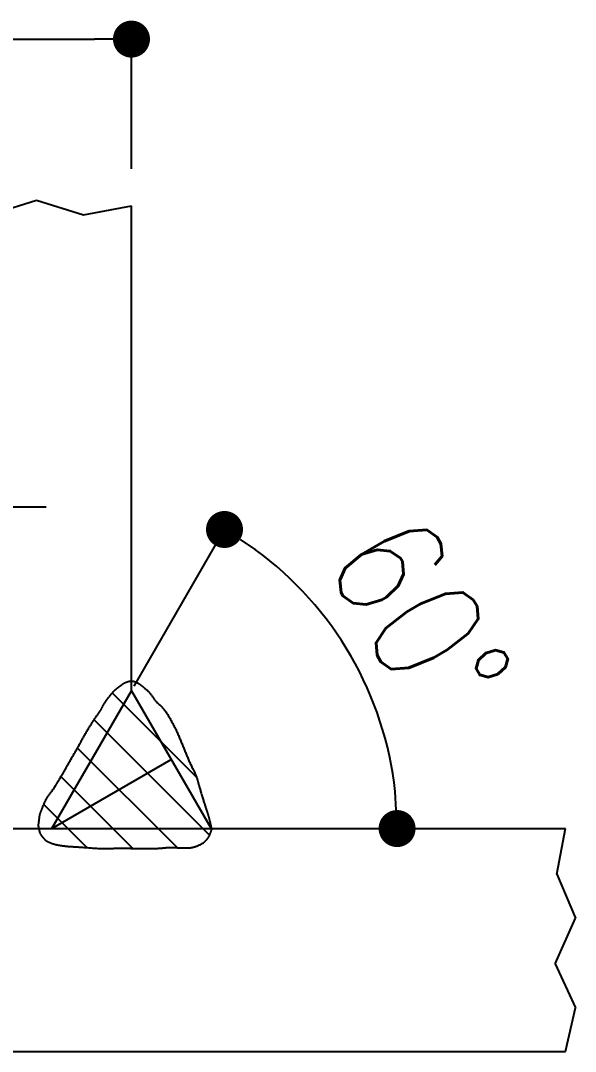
# Model space of a CAD drawing. Header units: millimetres. Extents: x 0 to 29624, y 0 to 14691.
# Drawn here: x 14250 to 14370, y 8035.2 to 8258.1 of the extents above; entities that cross this region are included whole.
import ezdxf

# ---------------------------------------------------------------- set-up
doc = ezdxf.new("R2010")
doc.units = ezdxf.units.MM
doc.header["$LTSCALE"] = 5
doc.layers.get('0').update_dxf_attribs({"color": 255})
doc.layers.add('寸法', color=4, linetype='Continuous')
doc.layers.add('金物', color=142, linetype='Continuous')
doc.styles.add('04setumei', font='simplex.shx', dxfattribs={"width": 0.7, "height": 2.5, "bigfont": 'extfont2.shx'})

# ---------------------------------------------------------------- blocks, each defined once
blk = doc.blocks.new('_Dot')
at = {"color": 0, "linetype": 'ByBlock', "lineweight": -2}
blk.add_line((-0.5, 0), (-1, 0), dxfattribs=at)
at = {"color": 0, "linetype": 'ByBlock', "const_width": 0.5}
blk.add_lwpolyline([(-0.25, 0, 1), (0.25, 0, 1)], format="xyb", close=True, dxfattribs=at)

msp = doc.modelspace()

# ---------------------------------------------------------------- linework, layer by layer
at = {"layer": '寸法'}
for p, q in [((14230.346, 8254.063), (14265.973, 8254.063)), ((14273.973, 8226.012), (14273.973, 8254.063)), ((14247.555, 8152.91), (14255.555, 8152.91)), ((14274.531, 8114.142), (14294.098, 8148.033)), ((14272.95, 8115.058), (14273.013, 8115.081)), ((14273.013, 8115.081), (14273.075, 8115.104)), ((14273.075, 8115.104), (14273.136, 8115.125)), ((14273.136, 8115.125), (14273.194, 8115.144)), ((14273.194, 8115.144), (14273.25, 8115.162)), ((14273.25, 8115.162), (14273.303, 8115.178)), ((14273.303, 8115.178), (14273.353, 8115.192)), ((14273.353, 8115.192), (14273.399, 8115.204)), ((14273.399, 8115.204), (14273.444, 8115.215)), ((14273.444, 8115.215), (14273.487, 8115.223)), ((14273.487, 8115.223), (14273.528, 8115.23)), ((14273.528, 8115.23), (14273.567, 8115.236)), ((14273.567, 8115.236), (14273.605, 8115.24)), ((14273.605, 8115.24), (14273.642, 8115.244)), ((14273.642, 8115.244), (14273.678, 8115.246)), ((14273.678, 8115.246), (14273.712, 8115.247)), ((14273.712, 8115.247), (14273.747, 8115.248)), ((14273.747, 8115.248), (14273.78, 8115.248)), ((14273.78, 8115.248), (14273.812, 8115.248)), ((14273.812, 8115.248), (14273.845, 8115.248)), ((14273.845, 8115.248), (14273.876, 8115.247)), ((14273.876, 8115.247), (14273.909, 8115.247)), ((14273.909, 8115.247), (14273.941, 8115.247)), ((14273.941, 8115.247), (14273.973, 8115.247)), ((14273.973, 8115.247), (14274.004, 8115.247)), ((14274.004, 8115.247), (14274.035, 8115.247)), ((14274.035, 8115.247), (14274.065, 8115.247)), ((14274.065, 8115.247), (14274.094, 8115.246)), ((14274.094, 8115.246), (14274.122, 8115.245)), ((14274.122, 8115.245), (14274.149, 8115.244)), ((14274.149, 8115.244), (14274.177, 8115.242)), ((14274.177, 8115.242), (14274.204, 8115.24)), ((14274.204, 8115.24), (14274.23, 8115.238)), ((14274.23, 8115.238), (14274.257, 8115.235)), ((14274.257, 8115.235), (14274.283, 8115.232)), ((14274.283, 8115.232), (14274.31, 8115.228)), ((14274.31, 8115.228), (14274.337, 8115.224)), ((14274.337, 8115.224), (14274.364, 8115.22)), ((14274.364, 8115.22), (14274.392, 8115.214)), ((14274.392, 8115.214), (14274.42, 8115.208)), ((14274.42, 8115.208), (14274.449, 8115.202)), ((14274.449, 8115.202), (14274.478, 8115.195)), ((14274.478, 8115.195), (14274.508, 8115.187)), ((14274.508, 8115.187), (14274.538, 8115.179)), ((14274.538, 8115.179), (14274.568, 8115.17)), ((14274.568, 8115.17), (14274.598, 8115.161)), ((14274.598, 8115.161), (14274.628, 8115.151)), ((14274.628, 8115.151), (14274.659, 8115.141)), ((14274.659, 8115.141), (14274.689, 8115.13)), ((14274.689, 8115.13), (14274.719, 8115.119)), ((14274.719, 8115.119), (14274.75, 8115.108)), ((14274.75, 8115.108), (14274.781, 8115.095)), ((14274.781, 8115.095), (14274.812, 8115.083)), ((14274.812, 8115.083), (14274.844, 8115.071)), ((14274.844, 8115.071), (14274.875, 8115.058)), ((14256.764, 8083.368), (14273.973, 8113.175)), ((14269.928, 8112.818), (14270.002, 8112.902)), ((14270.002, 8112.902), (14270.071, 8112.98)), ((14270.071, 8112.98), (14270.138, 8113.051)), ((14270.138, 8113.051), (14270.201, 8113.117)), ((14270.201, 8113.117), (14270.262, 8113.178)), ((14270.262, 8113.178), (14270.32, 8113.234)), ((14270.32, 8113.234), (14270.377, 8113.287)), ((14270.377, 8113.287), (14270.432, 8113.336)), ((14270.432, 8113.336), (14270.484, 8113.383)), ((14270.484, 8113.383), (14270.537, 8113.428)), ((14270.537, 8113.428), (14270.589, 8113.471)), ((14270.589, 8113.471), (14270.64, 8113.514)), ((14270.64, 8113.514), (14270.692, 8113.557)), ((14270.692, 8113.557), (14270.744, 8113.6)), ((14270.744, 8113.6), (14270.797, 8113.645)), ((14270.797, 8113.645), (14270.851, 8113.691)), ((14270.851, 8113.691), (14270.905, 8113.738)), ((14270.905, 8113.738), (14270.959, 8113.783)), ((14270.959, 8113.783), (14271.014, 8113.826)), ((14271.014, 8113.826), (14271.067, 8113.868)), ((14271.067, 8113.868), (14271.12, 8113.909)), ((14271.12, 8113.909), (14271.173, 8113.949)), ((14271.173, 8113.949), (14271.225, 8113.988)), ((14271.225, 8113.988), (14271.276, 8114.026)), ((14271.276, 8114.026), (14271.327, 8114.063)), ((14271.327, 8114.063), (14271.378, 8114.098)), ((14271.378, 8114.098), (14271.427, 8114.134)), ((14271.427, 8114.134), (14271.476, 8114.168)), ((14271.476, 8114.168), (14271.525, 8114.202)), ((14271.525, 8114.202), (14271.572, 8114.236)), ((14271.572, 8114.236), (14271.618, 8114.269)), ((14271.618, 8114.269), (14271.664, 8114.302)), ((14271.664, 8114.302), (14271.709, 8114.335)), ((14271.709, 8114.335), (14271.751, 8114.367)), ((14271.751, 8114.367), (14271.792, 8114.398)), ((14271.792, 8114.398), (14271.83, 8114.428)), ((14271.83, 8114.428), (14271.867, 8114.458)), ((14271.867, 8114.458), (14271.903, 8114.486)), ((14271.903, 8114.486), (14271.937, 8114.514)), ((14271.937, 8114.514), (14271.971, 8114.542)), ((14271.971, 8114.542), (14272.005, 8114.569)), ((14272.005, 8114.569), (14272.038, 8114.596)), ((14272.038, 8114.596), (14272.072, 8114.622)), ((14272.072, 8114.622), (14272.107, 8114.648)), ((14272.107, 8114.648), (14272.143, 8114.673)), ((14272.143, 8114.673), (14272.181, 8114.698)), ((14272.181, 8114.698), (14272.22, 8114.724)), ((14272.22, 8114.724), (14272.261, 8114.749)), ((14272.261, 8114.749), (14272.305, 8114.774)), ((14272.305, 8114.774), (14272.352, 8114.799)), ((14272.352, 8114.799), (14272.402, 8114.825)), ((14272.402, 8114.825), (14272.455, 8114.851)), ((14272.455, 8114.851), (14272.512, 8114.877)), ((14272.512, 8114.877), (14272.571, 8114.904)), ((14272.571, 8114.904), (14272.632, 8114.93)), ((14272.632, 8114.93), (14272.694, 8114.957)), ((14272.694, 8114.957), (14272.757, 8114.983)), ((14272.757, 8114.983), (14272.822, 8115.009)), ((14272.822, 8115.009), (14272.886, 8115.034)), ((14272.886, 8115.034), (14272.95, 8115.058)), ((14273.973, 8113.175), (14291.182, 8083.368)), ((14274.875, 8115.058), (14274.906, 8115.045)), ((14274.906, 8115.045), (14274.937, 8115.032)), ((14274.937, 8115.032), (14274.969, 8115.018)), ((14274.969, 8115.018), (14275, 8115.005)), ((14275, 8115.005), (14275.031, 8114.992)), ((14275.031, 8114.992), (14275.061, 8114.98)), ((14275.061, 8114.98), (14275.091, 8114.967)), ((14275.091, 8114.967), (14275.121, 8114.954)), ((14275.121, 8114.954), (14275.151, 8114.942)), ((14275.151, 8114.942), (14275.181, 8114.928)), ((14275.181, 8114.928), (14275.211, 8114.915)), ((14275.211, 8114.915), (14275.242, 8114.9)), ((14275.242, 8114.9), (14275.273, 8114.885)), ((14275.273, 8114.885), (14275.305, 8114.869)), ((14275.305, 8114.869), (14275.338, 8114.852)), ((14275.338, 8114.852), (14275.372, 8114.833)), ((14275.372, 8114.833), (14275.407, 8114.813)), ((14275.407, 8114.813), (14275.443, 8114.792)), ((14275.443, 8114.792), (14275.48, 8114.768)), ((14275.48, 8114.768), (14275.519, 8114.743)), ((14275.519, 8114.743), (14275.559, 8114.717)), ((14275.559, 8114.717), (14275.599, 8114.691)), ((14275.599, 8114.691), (14275.638, 8114.664)), ((14275.638, 8114.664), (14275.678, 8114.637)), ((14275.678, 8114.637), (14275.717, 8114.609)), ((14275.717, 8114.609), (14275.758, 8114.58)), ((14275.758, 8114.58), (14275.799, 8114.55)), ((14275.799, 8114.55), (14275.842, 8114.518)), ((14275.842, 8114.518), (14275.886, 8114.485)), ((14275.886, 8114.485), (14275.932, 8114.45)), ((14275.932, 8114.45), (14275.98, 8114.412)), ((14275.98, 8114.412), (14276.031, 8114.372)), ((14276.031, 8114.372), (14276.084, 8114.33)), ((14276.084, 8114.33), (14276.139, 8114.285)), ((14276.139, 8114.285), (14276.198, 8114.237)), ((14276.198, 8114.237), (14276.26, 8114.185)), ((14276.26, 8114.185), (14276.326, 8114.13)), ((14276.326, 8114.13), (14276.396, 8114.072)), ((14276.396, 8114.072), (14276.472, 8114.011)), ((14276.472, 8114.011), (14276.552, 8113.946)), ((14276.552, 8113.946), (14276.635, 8113.878)), ((14276.635, 8113.878), (14276.722, 8113.808)), ((14276.722, 8113.808), (14276.812, 8113.735)), ((14276.812, 8113.735), (14276.904, 8113.66)), ((14276.904, 8113.66), (14276.998, 8113.583)), ((14276.998, 8113.583), (14277.092, 8113.503)), ((14277.092, 8113.503), (14277.187, 8113.422)), ((14277.187, 8113.422), (14277.282, 8113.339)), ((14277.282, 8113.339), (14277.377, 8113.255)), ((14277.377, 8113.255), (14277.47, 8113.169)), ((14277.47, 8113.169), (14277.561, 8113.082)), ((14277.561, 8113.082), (14277.65, 8112.994)), ((14277.65, 8112.994), (14277.736, 8112.905)), ((14277.736, 8112.905), (14277.82, 8112.816)), ((14268.215, 8110.557), (14268.302, 8110.683)), ((14268.302, 8110.683), (14268.395, 8110.817)), ((14268.395, 8110.817), (14268.494, 8110.956)), ((14268.494, 8110.956), (14268.598, 8111.1)), ((14268.598, 8111.1), (14268.706, 8111.247)), ((14268.706, 8111.247), (14268.816, 8111.396)), ((14268.816, 8111.396), (14268.927, 8111.546)), ((14268.927, 8111.546), (14269.04, 8111.695)), ((14269.04, 8111.695), (14269.152, 8111.843)), ((14269.152, 8111.843), (14269.263, 8111.988)), ((14269.263, 8111.988), (14269.372, 8112.129)), ((14269.372, 8112.129), (14269.477, 8112.264)), ((14269.477, 8112.264), (14269.579, 8112.393)), ((14269.579, 8112.393), (14269.676, 8112.513)), ((14269.676, 8112.513), (14269.767, 8112.625)), ((14269.767, 8112.625), (14269.85, 8112.726)), ((14269.83, 8112.702), (14288.027, 8094.505)), ((14269.85, 8112.726), (14269.928, 8112.818)), ((14277.82, 8112.816), (14277.898, 8112.726)), ((14277.898, 8112.726), (14277.972, 8112.635)), ((14277.972, 8112.635), (14278.042, 8112.543)), ((14278.042, 8112.543), (14278.11, 8112.45)), ((14278.11, 8112.45), (14278.176, 8112.356)), ((14278.176, 8112.356), (14278.24, 8112.26)), ((14278.24, 8112.26), (14278.304, 8112.163)), ((14278.304, 8112.163), (14278.367, 8112.064)), ((14278.367, 8112.064), (14278.432, 8111.964)), ((14278.432, 8111.964), (14278.498, 8111.862)), ((14278.498, 8111.862), (14278.567, 8111.757)), ((14278.567, 8111.757), (14278.639, 8111.651)), ((14278.639, 8111.651), (14278.715, 8111.542)), ((14278.715, 8111.542), (14278.796, 8111.431)), ((14278.796, 8111.431), (14278.882, 8111.318)), ((14278.882, 8111.318), (14278.975, 8111.202)), ((14278.975, 8111.202), (14279.074, 8111.084)), ((14279.074, 8111.084), (14279.18, 8110.964)), ((14279.18, 8110.964), (14279.294, 8110.843)), ((14279.294, 8110.843), (14279.414, 8110.722)), ((14279.414, 8110.722), (14279.539, 8110.599)), ((14266.919, 8108.339), (14266.994, 8108.446)), ((14266.994, 8108.446), (14267.068, 8108.552)), ((14267.068, 8108.552), (14267.14, 8108.658)), ((14267.14, 8108.658), (14267.21, 8108.762)), ((14267.21, 8108.762), (14267.277, 8108.867)), ((14267.277, 8108.867), (14267.34, 8108.969)), ((14267.34, 8108.969), (14267.397, 8109.066)), ((14267.397, 8109.066), (14267.45, 8109.159)), ((14267.45, 8109.159), (14267.497, 8109.249)), ((14267.497, 8109.249), (14267.542, 8109.337)), ((14267.542, 8109.337), (14267.584, 8109.423)), ((14267.584, 8109.423), (14267.625, 8109.508)), ((14267.625, 8109.508), (14267.666, 8109.591)), ((14267.666, 8109.591), (14267.705, 8109.676)), ((14267.705, 8109.676), (14267.747, 8109.761)), ((14267.747, 8109.761), (14267.79, 8109.848)), ((14267.79, 8109.848), (14267.836, 8109.937)), ((14267.836, 8109.937), (14267.885, 8110.028)), ((14267.885, 8110.028), (14267.939, 8110.124)), ((14267.939, 8110.124), (14267.998, 8110.224)), ((14267.998, 8110.224), (14268.063, 8110.329)), ((14268.063, 8110.329), (14268.135, 8110.439)), ((14268.135, 8110.439), (14268.215, 8110.557)), ((14279.539, 8110.599), (14279.669, 8110.475)), ((14279.669, 8110.475), (14279.803, 8110.349)), ((14279.803, 8110.349), (14279.94, 8110.22)), ((14279.94, 8110.22), (14280.08, 8110.09)), ((14280.08, 8110.09), (14280.221, 8109.956)), ((14280.221, 8109.956), (14280.363, 8109.819)), ((14280.363, 8109.819), (14280.506, 8109.678)), ((14280.506, 8109.678), (14280.647, 8109.534)), ((14280.647, 8109.534), (14280.788, 8109.385)), ((14280.788, 8109.385), (14280.926, 8109.231)), ((14280.926, 8109.231), (14281.062, 8109.073)), ((14281.062, 8109.073), (14281.194, 8108.91)), ((14281.194, 8108.91), (14281.322, 8108.741)), ((14281.322, 8108.741), (14281.447, 8108.565)), ((14281.447, 8108.565), (14281.572, 8108.383)), ((14281.572, 8108.383), (14281.697, 8108.194)), ((14265.401, 8106.142), (14265.502, 8106.298)), ((14265.502, 8106.298), (14265.601, 8106.452)), ((14265.601, 8106.452), (14265.699, 8106.601)), ((14265.699, 8106.601), (14265.795, 8106.747)), ((14265.795, 8106.747), (14265.889, 8106.889)), ((14265.889, 8106.889), (14265.981, 8107.027)), ((14265.896, 8106.901), (14290.876, 8081.921)), ((14265.981, 8107.027), (14266.072, 8107.161)), ((14266.072, 8107.161), (14266.162, 8107.292)), ((14266.162, 8107.292), (14266.252, 8107.419)), ((14266.252, 8107.419), (14266.34, 8107.542)), ((14266.34, 8107.542), (14266.427, 8107.663)), ((14266.427, 8107.663), (14266.512, 8107.781)), ((14266.512, 8107.781), (14266.597, 8107.897)), ((14266.597, 8107.897), (14266.68, 8108.01)), ((14266.68, 8108.01), (14266.761, 8108.121)), ((14266.761, 8108.121), (14266.841, 8108.231)), ((14266.841, 8108.231), (14266.919, 8108.339)), ((14281.697, 8108.194), (14281.821, 8107.999)), ((14281.821, 8107.999), (14281.944, 8107.799)), ((14281.944, 8107.799), (14282.067, 8107.595)), ((14282.067, 8107.595), (14282.189, 8107.387)), ((14282.189, 8107.387), (14282.31, 8107.176)), ((14282.31, 8107.176), (14282.43, 8106.962)), ((14282.43, 8106.962), (14282.549, 8106.747)), ((14282.549, 8106.747), (14282.666, 8106.53)), ((14282.666, 8106.53), (14282.783, 8106.313)), ((14282.783, 8106.313), (14282.897, 8106.096)), ((14263.941, 8103.761), (14264.038, 8103.933)), ((14264.038, 8103.933), (14264.14, 8104.106)), ((14264.14, 8104.106), (14264.243, 8104.282)), ((14264.243, 8104.282), (14264.347, 8104.457)), ((14264.347, 8104.457), (14264.453, 8104.632)), ((14264.453, 8104.632), (14264.559, 8104.806)), ((14264.559, 8104.806), (14264.665, 8104.979)), ((14264.665, 8104.979), (14264.771, 8105.15)), ((14264.771, 8105.15), (14264.878, 8105.321)), ((14264.878, 8105.321), (14264.984, 8105.489)), ((14264.984, 8105.489), (14265.089, 8105.656)), ((14265.089, 8105.656), (14265.194, 8105.821)), ((14265.194, 8105.821), (14265.298, 8105.983)), ((14265.298, 8105.983), (14265.401, 8106.142)), ((14282.897, 8106.096), (14283.01, 8105.879)), ((14283.01, 8105.879), (14283.121, 8105.664)), ((14283.121, 8105.664), (14283.23, 8105.451)), ((14283.23, 8105.451), (14283.337, 8105.24)), ((14283.337, 8105.24), (14283.442, 8105.031)), ((14283.442, 8105.031), (14283.544, 8104.821)), ((14283.544, 8104.821), (14283.645, 8104.61)), ((14283.645, 8104.61), (14283.743, 8104.399)), ((14283.743, 8104.399), (14283.84, 8104.187)), ((14283.84, 8104.187), (14283.934, 8103.975)), ((14283.934, 8103.975), (14284.028, 8103.762)), ((14262.766, 8101.597), (14262.878, 8101.803)), ((14262.878, 8101.803), (14262.986, 8102.002)), ((14262.986, 8102.002), (14263.09, 8102.194)), ((14263.09, 8102.194), (14263.189, 8102.38)), ((14263.189, 8102.38), (14263.287, 8102.561)), ((14263.287, 8102.561), (14263.381, 8102.738)), ((14263.381, 8102.738), (14263.474, 8102.912)), ((14263.474, 8102.912), (14263.567, 8103.084)), ((14263.567, 8103.084), (14263.659, 8103.254)), ((14263.659, 8103.254), (14263.751, 8103.423)), ((14263.751, 8103.423), (14263.845, 8103.591)), ((14263.845, 8103.591), (14263.941, 8103.761)), ((14284.028, 8103.762), (14284.12, 8103.55)), ((14284.12, 8103.55), (14284.211, 8103.337)), ((14284.211, 8103.337), (14284.302, 8103.124)), ((14284.302, 8103.124), (14284.392, 8102.911)), ((14284.392, 8102.911), (14284.481, 8102.697)), ((14284.481, 8102.697), (14284.57, 8102.484)), ((14284.57, 8102.484), (14284.659, 8102.271)), ((14284.659, 8102.271), (14284.749, 8102.058)), ((14284.749, 8102.058), (14284.838, 8101.846)), ((14284.838, 8101.846), (14284.929, 8101.633)), ((14261.43, 8099.258), (14261.605, 8099.56)), ((14261.605, 8099.56), (14261.776, 8099.856)), ((14261.776, 8099.856), (14261.941, 8100.142)), ((14261.941, 8100.142), (14262.1, 8100.417)), ((14262.1, 8100.417), (14262.249, 8100.679)), ((14262.249, 8100.679), (14262.39, 8100.926)), ((14262.298, 8100.765), (14283.825, 8079.237)), ((14262.39, 8100.926), (14262.522, 8101.159)), ((14262.522, 8101.159), (14262.647, 8101.383)), ((14262.647, 8101.383), (14262.766, 8101.597)), ((14284.929, 8101.633), (14285.019, 8101.42)), ((14285.019, 8101.42), (14285.108, 8101.206)), ((14285.108, 8101.206), (14285.197, 8100.991)), ((14285.197, 8100.991), (14285.285, 8100.776)), ((14285.285, 8100.776), (14285.373, 8100.559)), ((14285.373, 8100.559), (14285.46, 8100.343)), ((14285.46, 8100.343), (14285.548, 8100.127)), ((14285.548, 8100.127), (14285.635, 8099.911)), ((14285.635, 8099.911), (14285.721, 8099.696)), ((14285.721, 8099.696), (14285.807, 8099.481)), ((14285.807, 8099.481), (14285.894, 8099.268)), ((14256.764, 8083.368), (14282.577, 8098.272)), ((14260.17, 8097.095), (14260.346, 8097.395)), ((14260.346, 8097.395), (14260.524, 8097.701)), ((14260.524, 8097.701), (14260.705, 8098.012)), ((14260.705, 8098.012), (14260.888, 8098.324)), ((14260.888, 8098.324), (14261.07, 8098.638)), ((14261.07, 8098.638), (14261.251, 8098.95)), ((14261.251, 8098.95), (14261.43, 8099.258)), ((14285.894, 8099.268), (14285.98, 8099.056)), ((14285.98, 8099.056), (14286.066, 8098.846)), ((14286.066, 8098.846), (14286.153, 8098.637)), ((14286.153, 8098.637), (14286.24, 8098.431)), ((14286.24, 8098.431), (14286.327, 8098.227)), ((14286.327, 8098.227), (14286.413, 8098.026)), ((14286.413, 8098.026), (14286.502, 8097.827)), ((14286.502, 8097.827), (14286.593, 8097.628)), ((14286.593, 8097.628), (14286.685, 8097.43)), ((14286.685, 8097.43), (14286.779, 8097.232)), ((14286.779, 8097.232), (14286.873, 8097.036)), ((14258.854, 8094.837), (14258.981, 8095.057)), ((14258.981, 8095.057), (14259.113, 8095.283)), ((14259.113, 8095.283), (14259.247, 8095.514)), ((14259.247, 8095.514), (14259.385, 8095.752)), ((14259.385, 8095.752), (14259.528, 8095.996)), ((14259.528, 8095.996), (14259.677, 8096.252)), ((14259.677, 8096.252), (14259.835, 8096.521)), ((14259.835, 8096.521), (14260, 8096.803)), ((14260, 8096.803), (14260.17, 8097.095)), ((14286.873, 8097.036), (14286.968, 8096.842)), ((14286.968, 8096.842), (14287.062, 8096.648)), ((14287.062, 8096.648), (14287.156, 8096.457)), ((14287.156, 8096.457), (14287.249, 8096.267)), ((14287.249, 8096.267), (14287.34, 8096.08)), ((14287.34, 8096.08), (14287.43, 8095.895)), ((14287.43, 8095.895), (14287.516, 8095.712)), ((14287.516, 8095.712), (14287.6, 8095.532)), ((14287.6, 8095.532), (14287.681, 8095.355)), ((14287.681, 8095.355), (14287.758, 8095.182)), ((14287.758, 8095.182), (14287.831, 8095.011)), ((14287.831, 8095.011), (14287.899, 8094.844)), ((14257.575, 8092.68), (14257.688, 8092.863)), ((14257.688, 8092.863), (14257.801, 8093.047)), ((14257.801, 8093.047), (14257.913, 8093.233)), ((14257.913, 8093.233), (14258.027, 8093.422)), ((14258.027, 8093.422), (14258.14, 8093.613)), ((14258.14, 8093.613), (14258.255, 8093.807)), ((14258.255, 8093.807), (14258.371, 8094.005)), ((14258.371, 8094.005), (14258.488, 8094.207)), ((14258.488, 8094.207), (14258.608, 8094.412)), ((14258.608, 8094.412), (14258.73, 8094.622)), ((14258.721, 8094.607), (14274.264, 8079.064)), ((14258.73, 8094.622), (14258.854, 8094.837)), ((14287.899, 8094.844), (14287.961, 8094.683)), ((14287.961, 8094.683), (14288.018, 8094.529)), ((14288.018, 8094.529), (14288.07, 8094.382)), ((14288.07, 8094.382), (14288.118, 8094.241)), ((14288.118, 8094.241), (14288.162, 8094.104)), ((14288.162, 8094.104), (14288.203, 8093.97)), ((14288.203, 8093.97), (14288.242, 8093.839)), ((14288.242, 8093.839), (14288.279, 8093.709)), ((14288.279, 8093.709), (14288.315, 8093.578)), ((14288.315, 8093.578), (14288.35, 8093.447)), ((14288.35, 8093.447), (14288.386, 8093.313)), ((14288.386, 8093.313), (14288.423, 8093.177)), ((14288.423, 8093.177), (14288.461, 8093.035)), ((14288.461, 8093.035), (14288.501, 8092.888)), ((14288.501, 8092.888), (14288.544, 8092.735)), ((14256.006, 8090.418), (14256.108, 8090.565)), ((14256.108, 8090.565), (14256.212, 8090.713)), ((14256.212, 8090.713), (14256.319, 8090.863)), ((14256.319, 8090.863), (14256.429, 8091.015)), ((14256.429, 8091.015), (14256.54, 8091.168)), ((14256.54, 8091.168), (14256.653, 8091.323)), ((14256.653, 8091.323), (14256.767, 8091.481)), ((14256.767, 8091.481), (14256.882, 8091.642)), ((14256.882, 8091.642), (14256.998, 8091.806)), ((14256.998, 8091.806), (14257.114, 8091.973)), ((14257.114, 8091.973), (14257.23, 8092.144)), ((14257.23, 8092.144), (14257.346, 8092.319)), ((14257.346, 8092.319), (14257.461, 8092.498)), ((14257.461, 8092.498), (14257.575, 8092.68)), ((14288.544, 8092.735), (14288.591, 8092.574)), ((14288.591, 8092.574), (14288.641, 8092.404)), ((14288.641, 8092.404), (14288.696, 8092.224)), ((14288.696, 8092.224), (14288.753, 8092.034)), ((14288.753, 8092.034), (14288.813, 8091.835)), ((14288.813, 8091.835), (14288.875, 8091.629)), ((14288.875, 8091.629), (14288.939, 8091.418)), ((14288.939, 8091.418), (14289.004, 8091.202)), ((14289.004, 8091.202), (14289.07, 8090.982)), ((14289.07, 8090.982), (14289.137, 8090.761)), ((14289.137, 8090.761), (14289.203, 8090.539)), ((14254.887, 8088.251), (14254.942, 8088.385)), ((14254.942, 8088.385), (14255, 8088.523)), ((14255, 8088.523), (14255.06, 8088.664)), ((14255.021, 8088.572), (14264.347, 8079.246)), ((14255.06, 8088.664), (14255.122, 8088.807)), ((14255.122, 8088.807), (14255.187, 8088.951)), ((14255.187, 8088.951), (14255.254, 8089.097)), ((14255.254, 8089.097), (14255.324, 8089.244)), ((14255.324, 8089.244), (14255.398, 8089.392)), ((14255.398, 8089.392), (14255.474, 8089.539)), ((14255.474, 8089.539), (14255.553, 8089.687)), ((14255.553, 8089.687), (14255.636, 8089.833)), ((14255.636, 8089.833), (14255.722, 8089.979)), ((14255.722, 8089.979), (14255.813, 8090.125)), ((14255.813, 8090.125), (14255.908, 8090.271)), ((14255.908, 8090.271), (14256.006, 8090.418)), ((14289.203, 8090.539), (14289.27, 8090.318)), ((14289.27, 8090.318), (14289.336, 8090.098)), ((14289.336, 8090.098), (14289.402, 8089.883)), ((14289.402, 8089.883), (14289.466, 8089.672)), ((14289.466, 8089.672), (14289.528, 8089.467)), ((14289.528, 8089.467), (14289.589, 8089.27)), ((14289.589, 8089.27), (14289.647, 8089.081)), ((14289.647, 8089.081), (14289.702, 8088.903)), ((14289.702, 8088.903), (14289.756, 8088.732)), ((14289.756, 8088.732), (14289.809, 8088.565)), ((14289.809, 8088.565), (14289.861, 8088.401)), ((14289.861, 8088.401), (14289.913, 8088.242)), ((14254.105, 8086.052), (14254.118, 8086.122)), ((14254.118, 8086.122), (14254.133, 8086.193)), ((14254.133, 8086.193), (14254.149, 8086.265)), ((14254.149, 8086.265), (14254.167, 8086.336)), ((14254.167, 8086.336), (14254.184, 8086.404)), ((14254.184, 8086.404), (14254.203, 8086.47)), ((14254.203, 8086.47), (14254.221, 8086.535)), ((14254.221, 8086.535), (14254.241, 8086.599)), ((14254.241, 8086.599), (14254.261, 8086.664)), ((14254.261, 8086.664), (14254.282, 8086.728)), ((14254.282, 8086.728), (14254.305, 8086.794)), ((14254.305, 8086.794), (14254.329, 8086.861)), ((14254.329, 8086.861), (14254.355, 8086.931)), ((14254.355, 8086.931), (14254.382, 8087.003)), ((14254.382, 8087.003), (14254.412, 8087.079)), ((14254.412, 8087.079), (14254.443, 8087.158)), ((14254.443, 8087.158), (14254.477, 8087.243)), ((14254.477, 8087.243), (14254.514, 8087.332)), ((14254.514, 8087.332), (14254.553, 8087.427)), ((14254.553, 8087.427), (14254.595, 8087.529)), ((14254.595, 8087.529), (14254.64, 8087.636)), ((14254.64, 8087.636), (14254.686, 8087.75)), ((14254.686, 8087.75), (14254.733, 8087.869)), ((14254.733, 8087.869), (14254.783, 8087.992)), ((14254.783, 8087.992), (14254.834, 8088.119)), ((14254.834, 8088.119), (14254.887, 8088.251)), ((14289.913, 8088.242), (14289.963, 8088.087)), ((14289.963, 8088.087), (14290.013, 8087.935)), ((14290.013, 8087.935), (14290.061, 8087.787)), ((14290.061, 8087.787), (14290.109, 8087.643)), ((14290.109, 8087.643), (14290.155, 8087.503)), ((14290.155, 8087.503), (14290.201, 8087.367)), ((14290.201, 8087.367), (14290.244, 8087.235)), ((14290.244, 8087.235), (14290.287, 8087.107)), ((14290.287, 8087.107), (14290.327, 8086.982)), ((14290.327, 8086.982), (14290.367, 8086.861)), ((14290.367, 8086.861), (14290.405, 8086.744)), ((14290.405, 8086.744), (14290.44, 8086.631)), ((14290.44, 8086.631), (14290.475, 8086.521)), ((14290.475, 8086.521), (14290.506, 8086.418)), ((14290.506, 8086.418), (14290.536, 8086.32)), ((14290.536, 8086.32), (14290.563, 8086.228)), ((14290.563, 8086.228), (14290.588, 8086.142)), ((14290.588, 8086.142), (14290.612, 8086.06)), ((14253.852, 8083.812), (14253.853, 8083.875)), ((14253.853, 8083.875), (14253.856, 8083.941)), ((14253.856, 8083.941), (14253.86, 8084.009)), ((14253.86, 8084.009), (14253.867, 8084.08)), ((14253.867, 8084.08), (14253.874, 8084.153)), ((14253.874, 8084.153), (14253.883, 8084.228)), ((14253.883, 8084.228), (14253.892, 8084.304)), ((14253.892, 8084.304), (14253.902, 8084.382)), ((14253.902, 8084.382), (14253.913, 8084.46)), ((14253.913, 8084.46), (14253.925, 8084.538)), ((14253.925, 8084.538), (14253.936, 8084.617)), ((14253.936, 8084.617), (14253.948, 8084.696)), ((14253.948, 8084.696), (14253.959, 8084.774)), ((14253.959, 8084.774), (14253.971, 8084.851)), ((14253.971, 8084.851), (14253.981, 8084.928)), ((14253.981, 8084.928), (14253.992, 8085.002)), ((14253.992, 8085.002), (14254.001, 8085.076)), ((14254.001, 8085.076), (14254.009, 8085.147)), ((14254.009, 8085.147), (14254.016, 8085.219)), ((14254.016, 8085.219), (14254.023, 8085.289)), ((14254.023, 8085.289), (14254.029, 8085.359)), ((14254.029, 8085.359), (14254.035, 8085.429)), ((14254.035, 8085.429), (14254.041, 8085.498)), ((14254.041, 8085.498), (14254.047, 8085.567)), ((14254.047, 8085.567), (14254.053, 8085.636)), ((14254.053, 8085.636), (14254.06, 8085.705)), ((14254.06, 8085.705), (14254.067, 8085.774)), ((14254.067, 8085.774), (14254.075, 8085.843)), ((14254.075, 8085.843), (14254.084, 8085.912)), ((14254.084, 8085.912), (14254.094, 8085.981)), ((14254.094, 8085.981), (14254.105, 8086.052)), ((14290.612, 8086.06), (14290.634, 8085.983)), ((14290.634, 8085.983), (14290.655, 8085.909)), ((14290.655, 8085.909), (14290.674, 8085.839)), ((14290.674, 8085.839), (14290.693, 8085.77)), ((14290.693, 8085.77), (14290.71, 8085.704)), ((14290.71, 8085.704), (14290.728, 8085.639)), ((14290.728, 8085.639), (14290.745, 8085.575)), ((14290.745, 8085.575), (14290.761, 8085.511)), ((14290.761, 8085.511), (14290.778, 8085.447)), ((14290.778, 8085.447), (14290.795, 8085.382)), ((14290.795, 8085.382), (14290.812, 8085.316)), ((14290.812, 8085.316), (14290.83, 8085.247)), ((14290.83, 8085.247), (14290.848, 8085.177)), ((14290.848, 8085.177), (14290.866, 8085.108)), ((14290.866, 8085.108), (14290.884, 8085.039)), ((14290.884, 8085.039), (14290.901, 8084.97)), ((14290.901, 8084.97), (14290.918, 8084.902)), ((14290.918, 8084.902), (14290.935, 8084.834)), ((14290.935, 8084.834), (14290.952, 8084.767)), ((14290.952, 8084.767), (14290.968, 8084.7)), ((14290.968, 8084.7), (14290.984, 8084.635)), ((14290.984, 8084.635), (14290.999, 8084.57)), ((14290.999, 8084.57), (14291.015, 8084.506)), ((14291.015, 8084.506), (14291.03, 8084.444)), ((14291.03, 8084.444), (14291.044, 8084.382)), ((14291.044, 8084.382), (14291.058, 8084.322)), ((14291.058, 8084.322), (14291.072, 8084.264)), ((14291.072, 8084.264), (14291.084, 8084.206)), ((14291.084, 8084.206), (14291.097, 8084.151)), ((14291.097, 8084.151), (14291.109, 8084.096)), ((14291.109, 8084.096), (14291.12, 8084.043)), ((14291.12, 8084.043), (14291.132, 8083.991)), ((14291.132, 8083.991), (14291.143, 8083.941)), ((14291.143, 8083.941), (14291.154, 8083.891)), ((14291.154, 8083.891), (14291.163, 8083.843)), ((14253.852, 8083.812), (14253.853, 8083.752)), ((14253.853, 8083.752), (14253.855, 8083.695)), ((14253.855, 8083.695), (14253.859, 8083.64)), ((14253.859, 8083.64), (14253.865, 8083.587)), ((14253.865, 8083.587), (14253.872, 8083.537)), ((14253.872, 8083.537), (14253.88, 8083.488)), ((14253.88, 8083.488), (14253.888, 8083.44)), ((14253.888, 8083.44), (14253.898, 8083.393)), ((14253.898, 8083.393), (14253.908, 8083.348)), ((14253.908, 8083.348), (14253.919, 8083.303)), ((14253.919, 8083.303), (14253.931, 8083.259)), ((14253.931, 8083.259), (14253.942, 8083.216)), ((14253.942, 8083.216), (14253.954, 8083.172)), ((14253.954, 8083.172), (14253.966, 8083.128)), ((14253.966, 8083.128), (14253.978, 8083.084)), ((14253.978, 8083.084), (14253.989, 8083.04)), ((14253.989, 8083.04), (14254.001, 8082.994)), ((14254.001, 8082.994), (14254.011, 8082.949)), ((14254.011, 8082.949), (14254.021, 8082.904)), ((14254.021, 8082.904), (14254.03, 8082.861)), ((14254.03, 8082.861), (14254.039, 8082.818)), ((14254.039, 8082.818), (14254.047, 8082.775)), ((14254.047, 8082.775), (14254.056, 8082.732)), ((14254.056, 8082.732), (14254.065, 8082.69)), ((14254.065, 8082.69), (14254.075, 8082.648)), ((14254.075, 8082.648), (14254.085, 8082.606)), ((14254.085, 8082.606), (14254.097, 8082.564)), ((14254.097, 8082.564), (14254.109, 8082.521)), ((14254.109, 8082.521), (14254.123, 8082.478)), ((14254.123, 8082.478), (14254.139, 8082.435)), ((14254.139, 8082.435), (14254.157, 8082.39)), ((14254.157, 8082.39), (14254.176, 8082.345)), ((14254.176, 8082.345), (14254.199, 8082.299)), ((14254.199, 8082.299), (14254.223, 8082.251)), ((14254.223, 8082.251), (14254.252, 8082.202)), ((14254.252, 8082.202), (14254.282, 8082.151)), ((14254.282, 8082.151), (14254.316, 8082.099)), ((14254.316, 8082.099), (14254.352, 8082.045)), ((14254.352, 8082.045), (14254.39, 8081.99)), ((14254.39, 8081.99), (14254.43, 8081.935)), ((14254.43, 8081.935), (14254.471, 8081.88)), ((14254.471, 8081.88), (14254.514, 8081.824)), ((14254.514, 8081.824), (14254.557, 8081.768)), ((14254.557, 8081.768), (14254.6, 8081.712)), ((14254.6, 8081.712), (14254.644, 8081.658)), ((14254.644, 8081.658), (14254.688, 8081.604)), ((14290.708, 8081.57), (14290.741, 8081.628)), ((14290.741, 8081.628), (14290.771, 8081.685)), ((14290.771, 8081.685), (14290.798, 8081.741)), ((14290.798, 8081.741), (14290.824, 8081.797)), ((14290.824, 8081.797), (14290.847, 8081.851)), ((14290.847, 8081.851), (14290.869, 8081.905)), ((14290.869, 8081.905), (14290.89, 8081.958)), ((14290.89, 8081.958), (14290.91, 8082.01)), ((14290.91, 8082.01), (14290.929, 8082.061)), ((14290.929, 8082.061), (14290.949, 8082.11)), ((14290.949, 8082.11), (14290.968, 8082.159)), ((14290.968, 8082.159), (14290.987, 8082.207)), ((14290.987, 8082.207), (14291.007, 8082.254)), ((14291.007, 8082.254), (14291.028, 8082.3)), ((14291.028, 8082.3), (14291.048, 8082.344)), ((14291.048, 8082.344), (14291.066, 8082.388)), ((14291.066, 8082.388), (14291.084, 8082.43)), ((14291.084, 8082.43), (14291.102, 8082.471)), ((14291.102, 8082.471), (14291.118, 8082.511)), ((14291.118, 8082.511), (14291.133, 8082.551)), ((14291.133, 8082.551), (14291.148, 8082.589)), ((14291.148, 8082.589), (14291.162, 8082.627)), ((14291.162, 8082.627), (14291.176, 8082.664)), ((14291.163, 8083.843), (14291.174, 8083.795)), ((14291.174, 8083.795), (14291.183, 8083.749)), ((14291.176, 8082.664), (14291.188, 8082.7)), ((14291.183, 8083.749), (14291.192, 8083.704)), ((14291.188, 8082.7), (14291.199, 8082.736)), ((14291.192, 8083.704), (14291.2, 8083.66)), ((14291.199, 8082.736), (14291.21, 8082.77)), ((14291.2, 8083.66), (14291.208, 8083.617)), ((14291.208, 8083.617), (14291.216, 8083.575)), ((14291.21, 8082.77), (14291.22, 8082.805)), ((14291.216, 8083.575), (14291.223, 8083.534)), ((14291.22, 8082.805), (14291.229, 8082.839)), ((14291.223, 8083.534), (14291.229, 8083.494)), ((14291.229, 8083.494), (14291.235, 8083.455)), ((14291.229, 8082.839), (14291.237, 8082.873)), ((14291.235, 8083.455), (14291.24, 8083.417)), ((14291.237, 8082.873), (14291.245, 8082.906)), ((14291.24, 8083.417), (14291.245, 8083.38)), ((14291.245, 8083.38), (14291.249, 8083.345)), ((14291.245, 8082.906), (14291.251, 8082.938)), ((14291.249, 8083.345), (14291.253, 8083.312)), ((14291.251, 8082.938), (14291.257, 8082.968)), ((14291.253, 8083.312), (14291.257, 8083.281)), ((14291.257, 8083.281), (14291.26, 8083.252)), ((14291.257, 8082.968), (14291.261, 8082.997)), ((14291.26, 8083.252), (14291.263, 8083.224)), ((14291.261, 8082.997), (14291.264, 8083.023)), ((14291.263, 8083.224), (14291.265, 8083.198)), ((14291.264, 8083.023), (14291.267, 8083.049)), ((14291.265, 8083.198), (14291.267, 8083.173)), ((14291.267, 8083.173), (14291.268, 8083.148)), ((14291.267, 8083.049), (14291.268, 8083.075)), ((14291.268, 8083.148), (14291.269, 8083.123)), ((14291.268, 8083.075), (14291.269, 8083.099)), ((14291.269, 8083.099), (14291.269, 8083.123)), ((14254.688, 8081.604), (14254.731, 8081.552)), ((14254.731, 8081.552), (14254.773, 8081.5)), ((14254.773, 8081.5), (14254.815, 8081.451)), ((14254.815, 8081.451), (14254.855, 8081.404)), ((14254.855, 8081.404), (14254.893, 8081.359)), ((14254.893, 8081.359), (14254.929, 8081.316)), ((14254.929, 8081.316), (14254.964, 8081.275)), ((14254.964, 8081.275), (14254.998, 8081.234)), ((14254.998, 8081.234), (14255.031, 8081.195)), ((14255.031, 8081.195), (14255.064, 8081.158)), ((14255.064, 8081.158), (14255.096, 8081.121)), ((14255.096, 8081.121), (14255.128, 8081.085)), ((14255.128, 8081.085), (14255.16, 8081.051)), ((14255.16, 8081.051), (14255.192, 8081.017)), ((14255.192, 8081.017), (14255.225, 8080.984)), ((14255.225, 8080.984), (14255.259, 8080.951)), ((14255.259, 8080.951), (14255.293, 8080.919)), ((14255.293, 8080.919), (14255.328, 8080.888)), ((14255.328, 8080.888), (14255.366, 8080.856)), ((14255.366, 8080.856), (14255.404, 8080.826)), ((14255.404, 8080.826), (14255.445, 8080.795)), ((14255.445, 8080.795), (14255.487, 8080.764)), ((14255.487, 8080.764), (14255.531, 8080.734)), ((14255.531, 8080.734), (14255.577, 8080.705)), ((14255.577, 8080.705), (14255.624, 8080.676)), ((14255.624, 8080.676), (14255.672, 8080.648)), ((14255.672, 8080.648), (14255.721, 8080.62)), ((14255.721, 8080.62), (14255.771, 8080.593)), ((14255.771, 8080.593), (14255.822, 8080.566)), ((14255.822, 8080.566), (14255.874, 8080.54)), ((14255.874, 8080.54), (14255.928, 8080.514)), ((14255.928, 8080.514), (14255.981, 8080.489)), ((14255.981, 8080.489), (14256.036, 8080.464)), ((14256.036, 8080.464), (14256.092, 8080.439)), ((14256.092, 8080.439), (14256.148, 8080.415)), ((14256.148, 8080.415), (14256.205, 8080.391)), ((14256.205, 8080.391), (14256.262, 8080.367)), ((14256.262, 8080.367), (14256.321, 8080.342)), ((14256.321, 8080.342), (14256.379, 8080.318)), ((14256.379, 8080.318), (14256.437, 8080.294)), ((14256.437, 8080.294), (14256.494, 8080.271)), ((14256.494, 8080.271), (14256.549, 8080.248)), ((14256.549, 8080.248), (14256.604, 8080.226)), ((14256.604, 8080.226), (14256.659, 8080.203)), ((14256.659, 8080.203), (14256.714, 8080.182)), ((14256.714, 8080.182), (14256.771, 8080.16)), ((14256.771, 8080.16), (14256.828, 8080.138)), ((14256.828, 8080.138), (14256.888, 8080.117)), ((14256.888, 8080.117), (14256.95, 8080.096)), ((14256.95, 8080.096), (14257.015, 8080.075)), ((14257.015, 8080.075), (14257.083, 8080.054)), ((14257.083, 8080.054), (14257.156, 8080.032)), ((14257.156, 8080.032), (14257.233, 8080.011)), ((14257.233, 8080.011), (14257.314, 8079.99)), ((14257.314, 8079.99), (14257.401, 8079.968)), ((14257.401, 8079.968), (14257.494, 8079.946)), ((14257.494, 8079.946), (14257.592, 8079.924)), ((14257.592, 8079.924), (14257.693, 8079.902)), ((14257.693, 8079.902), (14257.798, 8079.879)), ((14257.798, 8079.879), (14257.907, 8079.856)), ((14257.907, 8079.856), (14258.018, 8079.833)), ((14258.018, 8079.833), (14258.133, 8079.809)), ((14258.133, 8079.809), (14258.252, 8079.786)), ((14258.252, 8079.786), (14258.375, 8079.763)), ((14258.375, 8079.763), (14258.501, 8079.74)), ((14258.501, 8079.74), (14258.631, 8079.717)), ((14258.631, 8079.717), (14258.765, 8079.695)), ((14258.765, 8079.695), (14258.903, 8079.673)), ((14258.903, 8079.673), (14259.044, 8079.652)), ((14259.044, 8079.652), (14259.19, 8079.632)), ((14259.19, 8079.632), (14259.339, 8079.612)), ((14259.339, 8079.612), (14259.493, 8079.593)), ((14259.493, 8079.593), (14259.65, 8079.575)), ((14259.65, 8079.575), (14259.811, 8079.558)), ((14259.811, 8079.558), (14259.976, 8079.542)), ((14259.976, 8079.542), (14260.143, 8079.528)), ((14260.143, 8079.528), (14260.315, 8079.514)), ((14260.315, 8079.514), (14260.49, 8079.501)), ((14260.49, 8079.501), (14260.668, 8079.488)), ((14260.668, 8079.488), (14260.851, 8079.476)), ((14260.851, 8079.476), (14261.037, 8079.464)), ((14261.037, 8079.464), (14261.228, 8079.453)), ((14261.228, 8079.453), (14261.423, 8079.442)), ((14261.423, 8079.442), (14261.623, 8079.43)), ((14261.623, 8079.43), (14261.827, 8079.418)), ((14261.827, 8079.418), (14262.036, 8079.406)), ((14262.036, 8079.406), (14262.249, 8079.394)), ((14287.4, 8079.361), (14287.537, 8079.4)), ((14287.537, 8079.4), (14287.676, 8079.443)), ((14287.676, 8079.443), (14287.816, 8079.489)), ((14287.816, 8079.489), (14287.955, 8079.538)), ((14287.955, 8079.538), (14288.094, 8079.589)), ((14288.094, 8079.589), (14288.231, 8079.642)), ((14288.231, 8079.642), (14288.367, 8079.698)), ((14288.367, 8079.698), (14288.501, 8079.755)), ((14288.501, 8079.755), (14288.632, 8079.813)), ((14288.632, 8079.813), (14288.76, 8079.873)), ((14288.76, 8079.873), (14288.884, 8079.933)), ((14288.884, 8079.933), (14289.003, 8079.994)), ((14289.003, 8079.994), (14289.118, 8080.054)), ((14289.118, 8080.054), (14289.227, 8080.115)), ((14289.227, 8080.115), (14289.331, 8080.175)), ((14289.331, 8080.175), (14289.43, 8080.237)), ((14289.43, 8080.237), (14289.524, 8080.3)), ((14289.524, 8080.3), (14289.614, 8080.366)), ((14289.614, 8080.366), (14289.7, 8080.433)), ((14289.7, 8080.433), (14289.783, 8080.502)), ((14289.783, 8080.502), (14289.862, 8080.572)), ((14289.862, 8080.572), (14289.937, 8080.643)), ((14289.937, 8080.643), (14290.01, 8080.715)), ((14290.01, 8080.715), (14290.08, 8080.787)), ((14290.08, 8080.787), (14290.146, 8080.858)), ((14290.146, 8080.858), (14290.21, 8080.929)), ((14290.21, 8080.929), (14290.271, 8081)), ((14290.271, 8081), (14290.329, 8081.069)), ((14290.329, 8081.069), (14290.386, 8081.137)), ((14290.386, 8081.137), (14290.44, 8081.204)), ((14290.44, 8081.204), (14290.492, 8081.269)), ((14290.492, 8081.269), (14290.542, 8081.331)), ((14290.542, 8081.331), (14290.589, 8081.392)), ((14290.589, 8081.392), (14290.632, 8081.452)), ((14290.632, 8081.452), (14290.672, 8081.511)), ((14290.672, 8081.511), (14290.708, 8081.57)), ((14262.249, 8079.394), (14262.468, 8079.381)), ((14262.468, 8079.381), (14262.692, 8079.367)), ((14262.692, 8079.367), (14262.921, 8079.352)), ((14262.921, 8079.352), (14263.157, 8079.336)), ((14263.157, 8079.336), (14263.402, 8079.318)), ((14263.402, 8079.318), (14263.655, 8079.299)), ((14263.655, 8079.299), (14263.915, 8079.279)), ((14263.915, 8079.279), (14264.181, 8079.259)), ((14264.181, 8079.259), (14264.452, 8079.237)), ((14264.452, 8079.237), (14264.727, 8079.216)), ((14264.727, 8079.216), (14265.006, 8079.195)), ((14265.006, 8079.195), (14265.287, 8079.174)), ((14265.287, 8079.174), (14265.57, 8079.154)), ((14265.57, 8079.154), (14265.855, 8079.135)), ((14265.855, 8079.135), (14266.139, 8079.117)), ((14266.139, 8079.117), (14266.422, 8079.101)), ((14266.422, 8079.101), (14266.704, 8079.086)), ((14266.704, 8079.086), (14266.983, 8079.073)), ((14266.983, 8079.073), (14267.259, 8079.062)), ((14267.259, 8079.062), (14267.53, 8079.054)), ((14267.53, 8079.054), (14267.8, 8079.049)), ((14267.8, 8079.049), (14268.071, 8079.047)), ((14268.071, 8079.047), (14268.345, 8079.048)), ((14268.345, 8079.048), (14268.619, 8079.05)), ((14268.619, 8079.05), (14268.894, 8079.055)), ((14268.894, 8079.055), (14269.168, 8079.061)), ((14269.168, 8079.061), (14269.442, 8079.068)), ((14269.442, 8079.068), (14269.715, 8079.076)), ((14269.715, 8079.076), (14269.988, 8079.084)), ((14269.988, 8079.084), (14270.258, 8079.093)), ((14270.258, 8079.093), (14270.526, 8079.101)), ((14270.526, 8079.101), (14270.792, 8079.109)), ((14270.792, 8079.109), (14271.054, 8079.116)), ((14271.054, 8079.116), (14271.313, 8079.122)), ((14271.313, 8079.122), (14271.568, 8079.126)), ((14271.568, 8079.126), (14271.819, 8079.129)), ((14271.819, 8079.129), (14272.064, 8079.129)), ((14272.064, 8079.129), (14272.305, 8079.127)), ((14272.305, 8079.127), (14272.54, 8079.123)), ((14272.54, 8079.123), (14272.771, 8079.119)), ((14272.771, 8079.119), (14272.999, 8079.112)), ((14272.999, 8079.112), (14273.223, 8079.105)), ((14273.223, 8079.105), (14273.443, 8079.097)), ((14273.443, 8079.097), (14273.661, 8079.089)), ((14273.661, 8079.089), (14273.877, 8079.08)), ((14273.877, 8079.08), (14274.091, 8079.071)), ((14274.091, 8079.071), (14274.304, 8079.062)), ((14274.304, 8079.062), (14274.516, 8079.053)), ((14274.516, 8079.053), (14274.727, 8079.045)), ((14274.727, 8079.045), (14274.939, 8079.038)), ((14274.939, 8079.038), (14275.151, 8079.032)), ((14275.151, 8079.032), (14275.363, 8079.026)), ((14275.363, 8079.026), (14275.577, 8079.022)), ((14275.577, 8079.022), (14275.792, 8079.019)), ((14275.792, 8079.019), (14276.009, 8079.018)), ((14276.009, 8079.018), (14276.227, 8079.017)), ((14276.227, 8079.017), (14276.446, 8079.017)), ((14276.446, 8079.017), (14276.665, 8079.018)), ((14276.665, 8079.018), (14276.884, 8079.019)), ((14276.884, 8079.019), (14277.103, 8079.02)), ((14277.103, 8079.02), (14277.322, 8079.022)), ((14277.322, 8079.022), (14277.54, 8079.025)), ((14277.54, 8079.025), (14277.757, 8079.028)), ((14277.757, 8079.028), (14277.973, 8079.032)), ((14277.973, 8079.032), (14278.187, 8079.036)), ((14278.187, 8079.036), (14278.399, 8079.041)), ((14278.399, 8079.041), (14278.61, 8079.047)), ((14278.61, 8079.047), (14278.818, 8079.053)), ((14278.818, 8079.053), (14279.023, 8079.06)), ((14279.023, 8079.06), (14279.226, 8079.067)), ((14279.226, 8079.067), (14279.425, 8079.075)), ((14279.425, 8079.075), (14279.621, 8079.084)), ((14279.621, 8079.084), (14279.817, 8079.095)), ((14279.817, 8079.095), (14280.011, 8079.108)), ((14280.011, 8079.108), (14280.204, 8079.122)), ((14280.204, 8079.122), (14280.395, 8079.137)), ((14280.395, 8079.137), (14280.584, 8079.153)), ((14280.584, 8079.153), (14280.771, 8079.17)), ((14280.771, 8079.17), (14280.956, 8079.187)), ((14280.956, 8079.187), (14281.139, 8079.203)), ((14281.139, 8079.203), (14281.32, 8079.219)), ((14281.32, 8079.219), (14281.498, 8079.235)), ((14281.498, 8079.235), (14281.673, 8079.249)), ((14281.673, 8079.249), (14281.846, 8079.262)), ((14281.846, 8079.262), (14282.016, 8079.274)), ((14282.016, 8079.274), (14282.182, 8079.283)), ((14282.182, 8079.283), (14282.346, 8079.29)), ((14282.346, 8079.29), (14282.507, 8079.295)), ((14282.507, 8079.295), (14282.662, 8079.296)), ((14282.662, 8079.296), (14282.814, 8079.296)), ((14282.814, 8079.296), (14282.961, 8079.292)), ((14282.961, 8079.292), (14283.103, 8079.287)), ((14283.103, 8079.287), (14283.243, 8079.28)), ((14283.243, 8079.28), (14283.379, 8079.271)), ((14283.379, 8079.271), (14283.513, 8079.262)), ((14283.513, 8079.262), (14283.645, 8079.252)), ((14283.645, 8079.252), (14283.775, 8079.241)), ((14283.775, 8079.241), (14283.905, 8079.231)), ((14283.905, 8079.231), (14284.033, 8079.22)), ((14284.033, 8079.22), (14284.162, 8079.211)), ((14284.162, 8079.211), (14284.291, 8079.202)), ((14284.291, 8079.202), (14284.42, 8079.195)), ((14284.42, 8079.195), (14284.551, 8079.189)), ((14284.551, 8079.189), (14284.683, 8079.186)), ((14284.683, 8079.186), (14284.818, 8079.185)), ((14284.818, 8079.185), (14284.954, 8079.184)), ((14284.954, 8079.184), (14285.091, 8079.183)), ((14285.091, 8079.183), (14285.227, 8079.181)), ((14285.227, 8079.181), (14285.364, 8079.179)), ((14285.364, 8079.179), (14285.501, 8079.177)), ((14285.501, 8079.177), (14285.639, 8079.176)), ((14285.639, 8079.176), (14285.776, 8079.176)), ((14285.776, 8079.176), (14285.912, 8079.177)), ((14285.912, 8079.177), (14286.049, 8079.179)), ((14286.049, 8079.179), (14286.186, 8079.183)), ((14286.186, 8079.183), (14286.322, 8079.19)), ((14286.322, 8079.19), (14286.458, 8079.199)), ((14286.458, 8079.199), (14286.593, 8079.211)), ((14286.593, 8079.211), (14286.729, 8079.227)), ((14286.729, 8079.227), (14286.863, 8079.245)), ((14286.863, 8079.245), (14286.997, 8079.268)), ((14286.997, 8079.268), (14287.13, 8079.295)), ((14287.13, 8079.295), (14287.264, 8079.326)), ((14287.264, 8079.326), (14287.4, 8079.361))]:
    msp.add_line(p, q, dxfattribs=at)
msp.add_arc((14256.764, 8083.368), 74.668, 6.14164, 53.85808, dxfattribs=at)
at = {"layer": '金物'}
for p, q in [((14243.27, 8216.103), (14253.42, 8219.227)), ((14253.42, 8219.227), (14263.571, 8216.103)), ((14263.571, 8216.103), (14273.973, 8218.012)), ((14273.973, 8113.175), (14273.973, 8218.012)), ((14128.452, 8083.368), (14367.867, 8083.368)), ((14365.978, 8073.501), (14367.867, 8083.368)), ((14365.978, 8073.501), (14369.999, 8063.999)), ((14365.613, 8054.131), (14369.999, 8063.999)), ((14365.613, 8054.131), (14369.999, 8044.629)), ((14367.867, 8035.183), (14369.999, 8044.629)), ((14128.452, 8035.183), (14367.867, 8035.183))]:
    msp.add_line(p, q, dxfattribs=at)

# ---------------------------------------------------------------- block references
at = {"layer": '寸法', "xscale": 8, "yscale": 8, "zscale": 8}
msp.add_blockref('_Dot', (14273.973, 8254.063), dxfattribs=at)
for p, rotation in [((14294.098, 8148.033), 146.9288990296968), ((14331.432, 8083.368), 273.070820746954)]:
    msp.add_blockref('_Dot', p, dxfattribs=dict(at, rotation=rotation))

# ---------------------------------------------------------------- texts
at = {"layer": '寸法', "style": '04setumei', "width": 0.8}
msp.add_text('60°', height=24, rotation=299.99986, dxfattribs=at).set_placement((14315.19, 8141.508))

doc.saveas('drawing.dxf')
